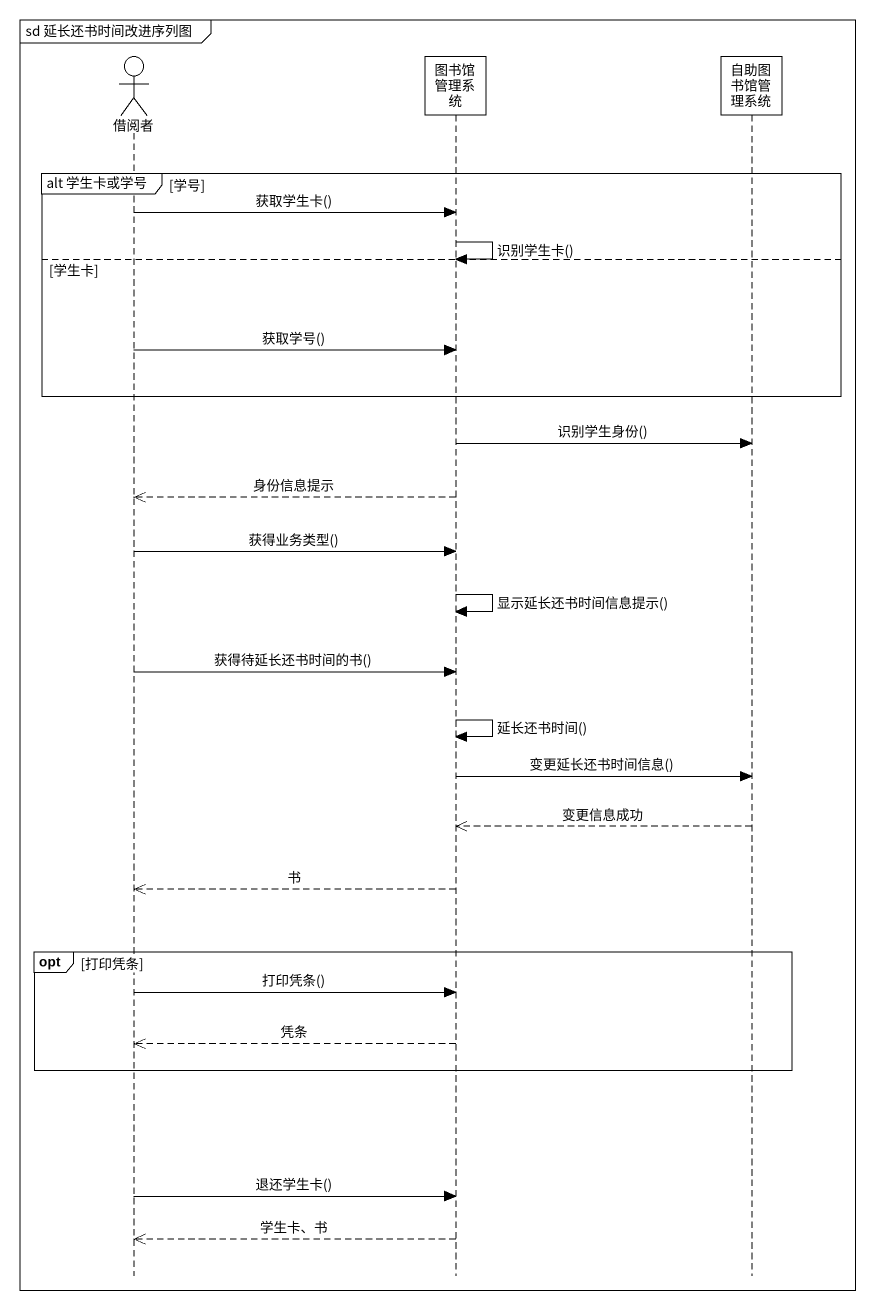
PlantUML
@startuml
mainframe sd 延长还书时间改进序列图
hide footbox
actor 借阅者
participant 图书馆管理系统
participant 自助图书馆管理系统

group alt 学生卡或学号 [学号]
  借阅者 -> 图书馆管理系统 : 获取学生卡()
  图书馆管理系统 -> 图书馆管理系统 : 识别学生卡()
else 学生卡
  借阅者 -> 图书馆管理系统 : 获取学号()
end
图书馆管理系统 -> 自助图书馆管理系统 : 识别学生身份()
图书馆管理系统 -->> 借阅者 : 身份信息提示
借阅者 -> 图书馆管理系统 : 获得业务类型()
图书馆管理系统 -> 图书馆管理系统 : 显示延长还书时间信息提示()
借阅者 -> 图书馆管理系统 : 获得待延长还书时间的书()
图书馆管理系统 -> 图书馆管理系统 : 延长还书时间()
图书馆管理系统 -> 自助图书馆管理系统 : 变更延长还书时间信息()
自助图书馆管理系统 -->> 图书馆管理系统 : 变更信息成功
图书馆管理系统 -->> 借阅者 : 书
opt 打印凭条
  借阅者 -> 图书馆管理系统 : 打印凭条()
  图书馆管理系统 -->> 借阅者 : 凭条
end
借阅者 -> 图书馆管理系统 : 退还学生卡()
图书馆管理系统 -->> 借阅者 : 学生卡、书
@enduml
